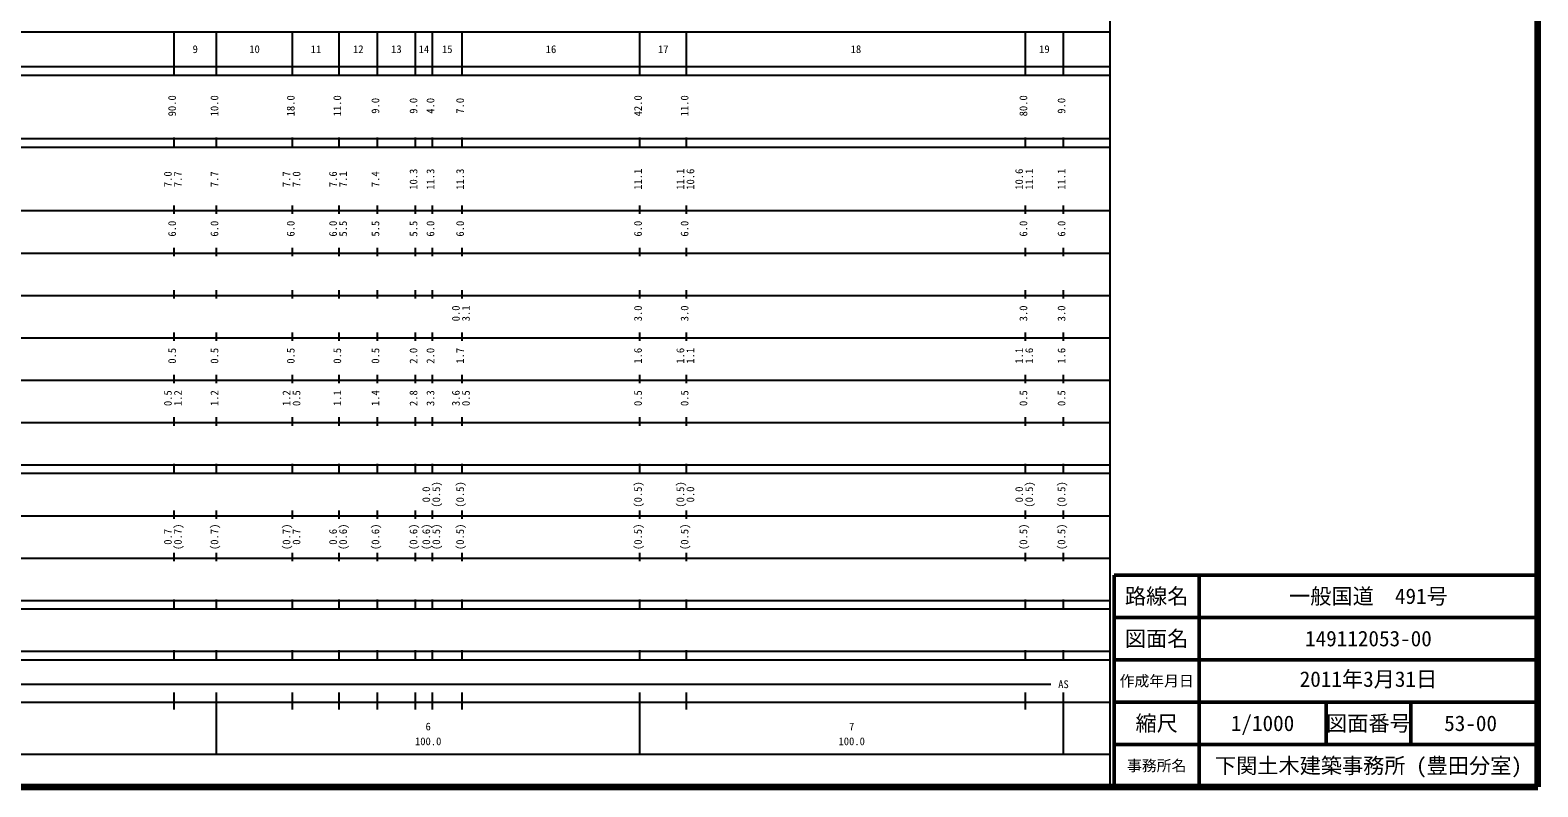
# Model space of a CAD drawing. Units: millimetres on the paper, enlarged 1000 times. Extents: x 40000 to 680000, y 20000 to 380000.
# Drawn here: x 324012 to 680000, y 20000 to 198604 of the extents above; entities that cross this region are included whole.
import ezdxf
from ezdxf.enums import TextEntityAlignment as Align

# ---------------------------------------------------------------- set-up
doc = ezdxf.new("R2010")
doc.units = ezdxf.units.MM
doc.header["$LTSCALE"] = 1000
for name, color, linetype, lineweight in [('M-BGD-LWCN', 7, 'Continuous', 25), ('M-TTL', 2, 'Continuous', 140), ('M-TTL-BAND', 7, 'Continuous', 25), ('M-TTL-FRAM', 2, 'Continuous', 50), ('M-TTL-LINE', 7, 'Continuous', 50)]:
    doc.layers.add(name, color=color, linetype=linetype, lineweight=lineweight)
doc.layers.add('M-TTL-TXT', color=7, linetype='Continuous')
doc.styles.add('ＭＳ ゴシック', font='')
doc.styles.get('ＭＳ ゴシック').set_extended_font_data('MS Gothic')

msp = doc.modelspace()

# ---------------------------------------------------------------- linework, layer by layer
at = {"layer": 'M-BGD-LWCN'}
for p, q in [((579000, 20000), (579000, 370000)), ((40000, 190000), (579000, 190000)), ((40000, 188000), (579000, 188000)), ((40000, 173000), (579000, 173000)), ((40000, 171000), (579000, 171000)), ((40000, 156000), (579000, 156000)), ((46000, 146000), (579000, 146000)), ((52000, 136000), (579000, 136000)), ((46000, 126000), (579000, 126000)), ((52000, 116000), (579000, 116000)), ((46000, 106000), (579000, 106000)), ((40000, 96000), (579000, 96000)), ((40000, 94000), (579000, 94000)), ((49000, 84000), (579000, 84000)), ((40000, 74000), (579000, 74000)), ((40000, 64000), (579000, 64000)), ((40000, 62000), (579000, 62000)), ((40000, 52000), (579000, 52000)), ((40000, 50000), (579000, 50000)), ((40000, 40000), (579000, 40000))]:
    msp.add_line(p, q, dxfattribs=at)
at = {"layer": 'M-TTL'}
for p, q in [((680000, 20000), (680000, 380000)), ((40000, 20000), (680000, 20000))]:
    msp.add_line(p, q, dxfattribs=at)
at = {"layer": 'M-TTL-BAND'}
for p, q in [((67990, 198247), (578990, 198247)), ((357990, 188247), (357990, 198247)), ((367990, 188247), (367990, 198247)), ((385990, 188247), (385990, 198247)), ((396990, 188247), (396990, 198247)), ((405990, 188247), (405990, 198247)), ((414990, 188247), (414990, 198247)), ((418990, 188247), (418990, 198247)), ((425990, 188247), (425990, 198247)), ((467990, 188247), (467990, 198247)), ((478990, 188247), (478990, 198247)), ((558990, 188247), (558990, 198247)), ((567990, 188247), (567990, 198247)), ((357990, 171247), (357990, 173247)), ((367990, 171247), (367990, 173247)), ((385990, 171247), (385990, 173247)), ((396990, 171247), (396990, 173247)), ((405990, 171247), (405990, 173247)), ((414990, 171247), (414990, 173247)), ((418990, 171247), (418990, 173247)), ((425990, 171247), (425990, 173247)), ((467990, 171247), (467990, 173247)), ((478990, 171247), (478990, 173247)), ((558990, 171247), (558990, 173247)), ((567990, 171247), (567990, 173247)), ((357990, 155247), (357990, 157247)), ((367990, 155247), (367990, 157247)), ((385990, 155247), (385990, 157247)), ((396990, 155247), (396990, 157247)), ((405990, 155247), (405990, 157247)), ((414990, 155247), (414990, 157247)), ((418990, 155247), (418990, 157247)), ((425990, 155247), (425990, 157247)), ((467990, 155247), (467990, 157247)), ((478990, 155247), (478990, 157247)), ((558990, 155247), (558990, 157247)), ((567990, 155247), (567990, 157247)), ((357990, 145247), (357990, 147247)), ((367990, 145247), (367990, 147247)), ((385990, 145247), (385990, 147247)), ((396990, 145247), (396990, 147247)), ((405990, 145247), (405990, 147247)), ((414990, 145247), (414990, 147247)), ((418990, 145247), (418990, 147247)), ((425990, 145247), (425990, 147247)), ((467990, 145247), (467990, 147247)), ((478990, 145247), (478990, 147247)), ((558990, 145247), (558990, 147247)), ((567990, 145247), (567990, 147247)), ((357990, 135247), (357990, 137247)), ((367990, 135247), (367990, 137247)), ((385990, 135247), (385990, 137247)), ((396990, 135247), (396990, 137247)), ((405990, 135247), (405990, 137247)), ((414990, 135247), (414990, 137247)), ((418990, 135247), (418990, 137247)), ((425990, 135247), (425990, 137247)), ((467990, 135247), (467990, 137247)), ((478990, 135247), (478990, 137247)), ((558990, 135247), (558990, 137247)), ((567990, 135247), (567990, 137247)), ((357990, 125247), (357990, 127247)), ((367990, 125247), (367990, 127247)), ((385990, 125247), (385990, 127247)), ((396990, 125247), (396990, 127247)), ((405990, 125247), (405990, 127247)), ((414990, 125247), (414990, 127247)), ((418990, 125247), (418990, 127247)), ((425990, 125247), (425990, 127247)), ((467990, 125247), (467990, 127247)), ((478990, 125247), (478990, 127247)), ((558990, 125247), (558990, 127247)), ((567990, 125247), (567990, 127247)), ((357990, 115247), (357990, 117247)), ((367990, 115247), (367990, 117247)), ((385990, 115247), (385990, 117247)), ((396990, 115247), (396990, 117247)), ((405990, 115247), (405990, 117247)), ((414990, 115247), (414990, 117247)), ((418990, 115247), (418990, 117247)), ((425990, 115247), (425990, 117247)), ((467990, 115247), (467990, 117247)), ((478990, 115247), (478990, 117247)), ((558990, 115247), (558990, 117247)), ((567990, 115247), (567990, 117247)), ((357990, 105247), (357990, 107247)), ((367990, 105247), (367990, 107247)), ((385990, 105247), (385990, 107247)), ((396990, 105247), (396990, 107247)), ((405990, 105247), (405990, 107247)), ((414990, 105247), (414990, 107247)), ((418990, 105247), (418990, 107247)), ((425990, 105247), (425990, 107247)), ((467990, 105247), (467990, 107247)), ((478990, 105247), (478990, 107247)), ((558990, 105247), (558990, 107247)), ((567990, 105247), (567990, 107247)), ((357990, 94247), (357990, 96247)), ((367990, 94247), (367990, 96247)), ((385990, 94247), (385990, 96247)), ((396990, 94247), (396990, 96247)), ((405990, 94247), (405990, 96247)), ((414990, 94247), (414990, 96247)), ((418990, 94247), (418990, 96247)), ((425990, 94247), (425990, 96247)), ((467990, 94247), (467990, 96247)), ((478990, 94247), (478990, 96247)), ((558990, 94247), (558990, 96247)), ((567990, 94247), (567990, 96247)), ((357990, 83247), (357990, 85247)), ((367990, 83247), (367990, 85247)), ((385990, 83247), (385990, 85247)), ((396990, 83247), (396990, 85247)), ((405990, 83247), (405990, 85247)), ((414990, 83247), (414990, 85247)), ((418990, 83247), (418990, 85247)), ((425990, 83247), (425990, 85247)), ((467990, 83247), (467990, 85247)), ((478990, 83247), (478990, 85247)), ((558990, 83247), (558990, 85247)), ((567990, 83247), (567990, 85247)), ((357990, 73247), (357990, 75247)), ((367990, 73247), (367990, 75247)), ((385990, 73247), (385990, 75247)), ((396990, 73247), (396990, 75247)), ((405990, 73247), (405990, 75247)), ((414990, 73247), (414990, 75247)), ((418990, 73247), (418990, 75247)), ((425990, 73247), (425990, 75247)), ((467990, 73247), (467990, 75247)), ((478990, 73247), (478990, 75247)), ((558990, 73247), (558990, 75247)), ((567990, 73247), (567990, 75247)), ((357990, 62247), (357990, 64247)), ((367990, 62247), (367990, 64247)), ((385990, 62247), (385990, 64247)), ((396990, 62247), (396990, 64247)), ((405990, 62247), (405990, 64247)), ((414990, 62247), (414990, 64247)), ((418990, 62247), (418990, 64247)), ((425990, 62247), (425990, 64247)), ((467990, 62247), (467990, 64247)), ((478990, 62247), (478990, 64247)), ((558990, 62247), (558990, 64247)), ((567990, 62247), (567990, 64247)), ((357990, 50247), (357990, 52247)), ((367990, 50247), (367990, 52247)), ((385990, 50247), (385990, 52247)), ((396990, 50247), (396990, 52247)), ((405990, 50247), (405990, 52247)), ((414990, 50247), (414990, 52247)), ((418990, 50247), (418990, 52247)), ((425990, 50247), (425990, 52247)), ((467990, 50247), (467990, 52247)), ((478990, 50247), (478990, 52247)), ((558990, 50247), (558990, 52247)), ((567990, 50247), (567990, 52247)), ((230490, 44247), (564990, 44247)), ((357990, 38247), (357990, 42247)), ((367990, 27747), (367990, 42247)), ((385990, 38247), (385990, 42247)), ((396990, 38247), (396990, 42247)), ((405990, 38247), (405990, 42247)), ((414990, 38247), (414990, 42247)), ((418990, 38247), (418990, 42247)), ((425990, 38247), (425990, 42247)), ((467990, 27747), (467990, 42247)), ((478990, 38247), (478990, 42247)), ((558990, 38247), (558990, 42247)), ((567990, 27747), (567990, 42247)), ((67990, 27747), (578990, 27747))]:
    msp.add_line(p, q, dxfattribs=at)
at = {"layer": 'M-TTL-FRAM'}
for p, q in [((680000, 70000), (580000, 70000)), ((580000, 70000), (580000, 20000))]:
    msp.add_line(p, q, dxfattribs=at)
at = {"layer": 'M-TTL-LINE'}
for p, q in [((600000, 70000), (600000, 20000)), ((680000, 60000), (580000, 60000)), ((680000, 50000), (580000, 50000)), ((680000, 40000), (580000, 40000)), ((630000, 40000), (630000, 30000)), ((650000, 40000), (650000, 30000)), ((680000, 30000), (580000, 30000))]:
    msp.add_line(p, q, dxfattribs=at)

# ---------------------------------------------------------------- texts
at = {"layer": 'M-TTL-BAND', "style": 'ＭＳ ゴシック'}
for s, p in [('9', (362990, 192652)), ('10', (376990, 192652)), ('11', (391490, 192652)), ('12', (401490, 192652)), ('13', (410490, 192652)), ('14', (416990, 192652)), ('15', (422490, 192652)), ('16', (446990, 192652)), ('17', (473490, 192652)), ('18', (518990, 192652)), ('19', (563490, 192652)), ('AS', (567990, 42747)), ('6', (417990, 32770)), ('7', (517990, 32770)), ('100.0', (417990, 29280)), ('100.0', (517990, 29280))]:
    msp.add_text(s, height=1833, dxfattribs=at).set_placement(p, align=Align.BOTTOM_CENTER)
for s, p in [('90.0', (358990, 180747)), ('10.0', (368990, 180747)), ('18.0', (386990, 180747)), ('11.0', (397990, 180747)), ('9.0', (406990, 180747)), ('9.0', (415990, 180747)), ('4.0', (419990, 180747)), ('7.0', (426990, 180747)), ('42.0', (468990, 180747)), ('11.0', (479990, 180747)), ('80.0', (559990, 180747)), ('9.0', (568990, 180747)), ('7.0', (357990, 163421)), ('7.7', (360360, 163421)), ('7.7', (368990, 163421)), ('7.7', (385990, 163421)), ('7.0', (388360, 163421)), ('7.6', (396990, 163421)), ('7.1', (399360, 163421)), ('7.4', (406990, 163421)), ('10.3', (415990, 163421)), ('11.3', (419990, 163421)), ('11.3', (426990, 163421)), ('11.1', (468990, 163421)), ('11.1', (478990, 163421)), ('10.6', (481360, 163421)), ('10.6', (558990, 163421)), ('11.1', (561360, 163421)), ('11.1', (568990, 163421)), ('6.0', (358990, 151747)), ('6.0', (368990, 151747)), ('6.0', (386990, 151747)), ('6.0', (396990, 151747)), ('5.5', (399360, 151747)), ('5.5', (406990, 151747)), ('5.5', (415990, 151747)), ('6.0', (419990, 151747)), ('6.0', (426990, 151747)), ('6.0', (468990, 151747)), ('6.0', (479990, 151747)), ('6.0', (559990, 151747)), ('6.0', (568990, 151747)), ('0.0', (425990, 131747)), ('3.1', (428360, 131747)), ('3.0', (468990, 131747)), ('3.0', (479990, 131747)), ('3.0', (559990, 131747)), ('3.0', (568990, 131747)), ('0.5', (358990, 121747)), ('0.5', (368990, 121747)), ('0.5', (386990, 121747)), ('0.5', (397990, 121747)), ('0.5', (406990, 121747)), ('2.0', (415990, 121747)), ('2.0', (419990, 121747)), ('1.7', (426990, 121747)), ('1.6', (468990, 121747)), ('1.6', (478990, 121747)), ('1.1', (481360, 121747)), ('1.1', (558990, 121747)), ('1.6', (561360, 121747)), ('1.6', (568990, 121747)), ('0.5', (357990, 111747)), ('1.2', (360360, 111747)), ('1.2', (368990, 111747)), ('1.2', (385990, 111747)), ('0.5', (388360, 111747)), ('1.1', (397990, 111747)), ('1.4', (406990, 111747)), ('2.8', (415990, 111747)), ('3.3', (419990, 111747)), ('3.6', (425990, 111747)), ('0.5', (428360, 111747)), ('0.5', (468990, 111747)), ('0.5', (479990, 111747)), ('0.5', (559990, 111747)), ('0.5', (568990, 111747)), ('0.0', (418990, 89011)), ('(0.5)', (421360, 89011)), ('(0.5)', (426990, 89011)), ('(0.5)', (468990, 89011)), ('(0.5)', (478990, 89011)), ('0.0', (481360, 89011)), ('0.0', (558990, 89011)), ('(0.5)', (561360, 89011)), ('(0.5)', (568990, 89011)), ('0.7', (357990, 79011)), ('(0.7)', (360360, 79011)), ('(0.7)', (368990, 79011)), ('(0.7)', (385990, 79011)), ('0.7', (388360, 79011)), ('0.6', (396990, 79011)), ('(0.6)', (399360, 79011)), ('(0.6)', (406990, 79011)), ('(0.6)', (415990, 79011)), ('(0.6)', (418990, 79011)), ('(0.5)', (421360, 79011)), ('(0.5)', (426990, 79011)), ('(0.5)', (468990, 79011)), ('(0.5)', (479990, 79011)), ('(0.5)', (559990, 79011)), ('(0.5)', (568990, 79011))]:
    msp.add_text(s, height=1833, rotation=90, dxfattribs=at).set_placement(p, align=Align.BOTTOM_CENTER)
at = {"layer": 'M-TTL-TXT', "style": 'ＭＳ ゴシック'}
for s, height, p in [('路線名', 3666, (590000, 65000)), ('路線名', 3666, (590000, 65000)), ('一般国道\u3000491号', 3666, (640000, 65000)), ('図面名', 3666, (590000, 55000)), ('図面名', 3666, (590000, 55000)), ('149112053-00', 3666, (640000, 55000)), ('作成年月日', 2566, (590000, 45000)), ('作成年月日', 2566, (590000, 45000)), ('縮尺', 3666, (590000, 35000)), ('縮尺', 3666, (590000, 35000)), ('1/1000', 3666, (615000, 35000)), ('図面番号', 3666, (640000, 35000)), ('図面番号', 3666, (640000, 35000)), ('53-00', 3666, (664125, 35000)), ('事務所名', 2566, (590000, 25000)), ('事務所名', 2566, (590000, 25000)), ('下関土木建築事務所 (豊田分室)', 3666, (640000, 25000))]:
    msp.add_text(s, height=height, dxfattribs=at).set_placement(p, align=Align.MIDDLE_CENTER)
msp.add_text('2011年3月31日', height=3666, dxfattribs=at).set_placement((640000, 42500), align=Align.BOTTOM_CENTER)

doc.saveas('drawing.dxf')
